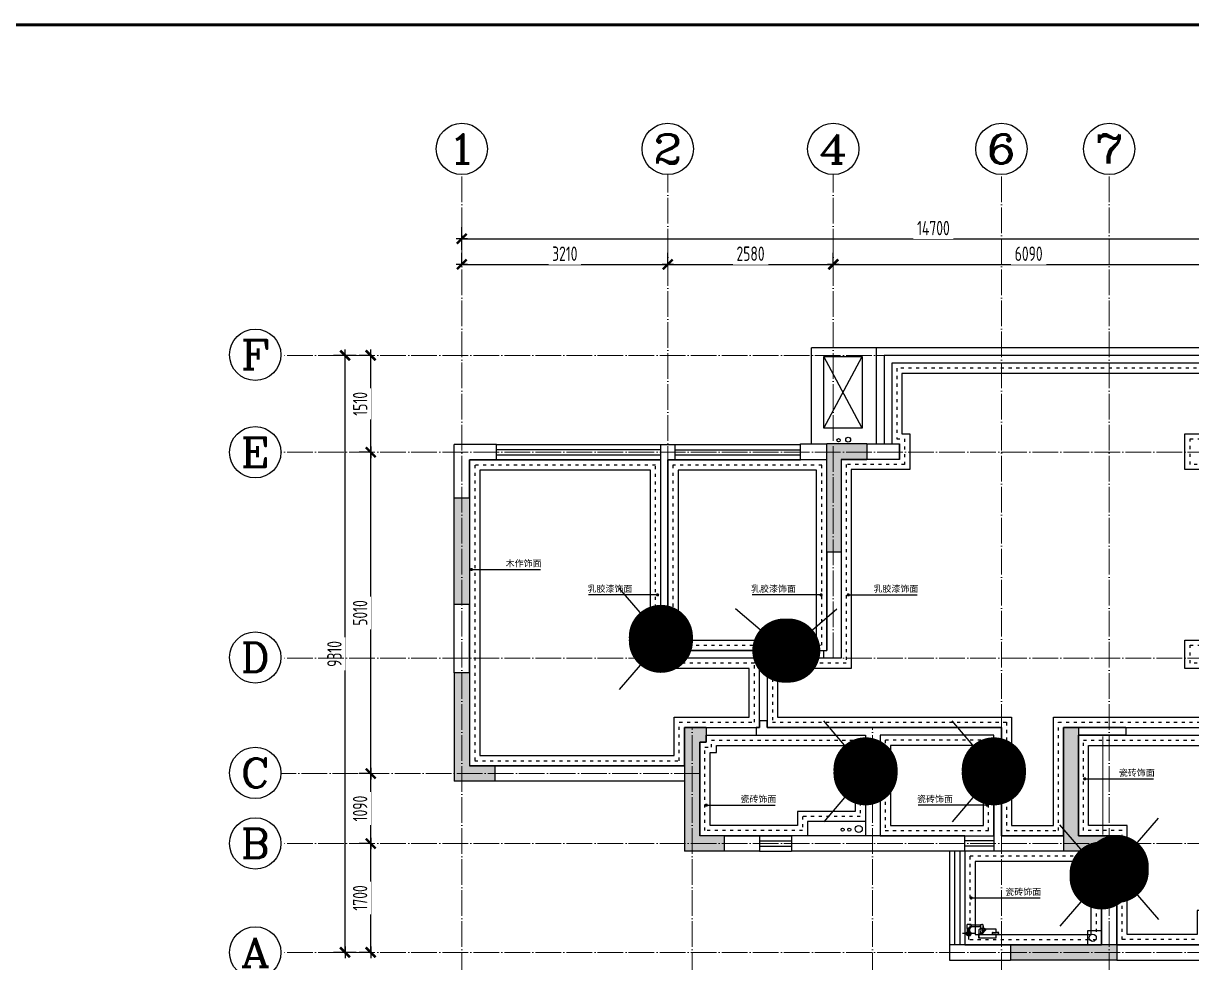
# Model space of a CAD drawing. Header units: inches. Extents: x -50945 to 250244, y -404780 to 18493.
# Drawn here: x 187437 to 205646, y -284927 to -270280 of the extents above; entities that cross this region are included whole.
import ezdxf
from ezdxf.enums import TextEntityAlignment as Align

# ---------------------------------------------------------------- set-up
doc = ezdxf.new("R2010")
doc.units = ezdxf.units.IN
doc.header["$MEASUREMENT"] = 0
doc.linetypes.add('ACAD_ISO03W100', pattern=[30, 12, -18])
doc.linetypes.add('DOTE', pattern=[2.42, 2, -0.2, 0.02, -0.2])
for name, color, linetype in [('15开关布置图-YJ', 2, 'Continuous'), ('AXIS', 1, 'Continuous'), ('AXIS_TEXT', 7, 'Continuous'), ('A图框', 7, 'Continuous'), ('D-ARCHI', 250, 'Continuous'), ('EVH 立面填充', 8, 'Continuous'), ('IBS-003-建筑窗框', 3, 'Continuous'), ('IBS-182-原建筑非承重墙', 150, 'Continuous'), ('IBS-200-原建筑承重墙柱', 200, 'Continuous'), ('IBS-63-原建筑窗', 63, 'Continuous'), ('IDS-030-造型完成面(看线)', 30, 'Continuous'), ('IDS-32-完成墙面', 32, 'Continuous'), ('IRC-30-天花轮廓线', 30, 'Continuous'), ('外标注', 50, 'Continuous'), ('材质文字标注', 50, 'Continuous')]:
    doc.layers.add(name, color=color, linetype=linetype)
doc.layers.add('门', color=65, linetype='Continuous', lineweight=13)
doc.styles.add('_TCH_AXIS', font='COMPLEX', dxfattribs={"bigfont": 'GBCBIG'})
doc.styles.add('COMPLEX', font='COMPLEX')
doc.styles.add('HBA-DIMT', font='ARCHS.SHX', dxfattribs={"width": 0.8})
doc.styles.add('MtXpl_Arial_Unicode_', font='Arial Unicode.ttf')
doc.dimstyles.new('HBA_40', dxfattribs={"dimscale": 50, "dimtxt": 2.5, "dimasz": 0.1, "dimexe": 2, "dimexo": 2.5, "dimgap": 0.6, "dimtad": 1, "dimdec": 0, "dimrnd": 5, "dimzin": 0, "dimtxsty": 'HBA-DIMT', "dimblk": 'HBA_DIMENSION_TICK', "dimblk1": 'HBA_DIMENSION_TICK', "dimblk2": 'HBA_DIMENSION_TICK', "dimcen": 0.125, "dimclrd": 44, "dimclre": 44, "dimclrt": 2, "dimadec": 0, "dimazin": 0, "dimtfac": 1, "dimtdec": 0, "dimtix": 1, "dimtmove": 1, "dimatfit": 3, "dimldrblk": 'HBA_Leader_Dot', "dimfxl": 0, "dimtvp": 1, "dimtfill": 1, "dimtolj": 1, "dimtzin": 0, "dimarcsym": 0})

# ---------------------------------------------------------------- blocks, each defined once
blk = doc.blocks.new('11')
at = {"layer": 'IBS-182-原建筑非承重墙'}
for p, q in [((140841, -1081), (140567, -1080)), ((140567, -1080), (140567, -1131)), ((140576, -1080), (140567, -1080)), ((140567, -1080), (140567, -1131)), ((140820, -1081), (140588, -1080)), ((140820, -1081), (140588, -1080)), ((140841, -1081), (140820, -1081)), ((140840, -1209), (140841, -1081)), ((140840, -1101), (140841, -1081)), ((140997, -1245), (140997, -1054)), ((140567, -1131), (140516, -1131)), ((140535, -1131), (140528, -1131)), ((140528, -1166), (140567, -1166)), ((140528, -1166), (140567, -1166)), ((140567, -1131), (140535, -1131)), ((140567, -1131), (140535, -1131)), ((140567, -1166), (140535, -1166)), ((140567, -1101), (140567, -1131)), ((140567, -1131), (140615, -1132)), ((140567, -1166), (140567, -1196)), ((140615, -1166), (140567, -1166)), ((140567, -1166), (140567, -1217)), ((140567, -1166), (140567, -1196)), ((140567, -1208), (140567, -1217)), ((140567, -1217), (140770, -1217)), ((140567, -1217), (140587, -1217)), ((140587, -1217), (140775, -1217)), ((140587, -1217), (140740, -1217)), ((140788, -1145), (140728, -1204)), ((140775, -1157), (140728, -1204)), ((140737, -1214), (140728, -1204)), ((140728, -1204), (140737, -1214)), ((140797, -1154), (140737, -1214)), ((140737, -1214), (140775, -1175)), ((140737, -1214), (140775, -1175)), ((140750, -1227), (140737, -1214)), ((140740, -1217), (140750, -1227)), ((140775, -1227), (140750, -1227)), ((140750, -1227), (140770, -1227)), ((140770, -1217), (140770, -1288)), ((140812, -1227), (140770, -1227)), ((140770, -1269), (140770, -1227)), ((140770, -1227), (140770, -1269)), ((140770, -1269), (140770, -1288)), ((140775, -1157), (140788, -1145)), ((140775, -1149), (140775, -1157)), ((140775, -1149), (140775, -1157)), ((140775, -1149), (140775, -1157)), ((140775, -1217), (140775, -1175)), ((140775, -1175), (140775, -1227)), ((140775, -1175), (140775, -1217)), ((140775, -1217), (140775, -1227)), ((140775, -1217), (140775, -1227)), ((140775, -1227), (140809, -1227)), ((140809, -1218), (140810, -1149)), ((140809, -1227), (140810, -1149)), ((140809, -1218), (140820, -1218)), ((140809, -1218), (140809, -1227)), ((140810, -1145), (140810, -1149)), ((140810, -1149), (140810, -1145)), ((140812, -1252), (140812, -1221)), ((140812, -1252), (140812, -1221)), ((140812, -1252), (140812, -1227)), ((140812, -1252), (140812, -1269)), ((140812, -1252), (140955, -1252)), ((140812, -1286), (140812, -1252)), ((140812, -1286), (140812, -1252)), ((140840, -1197), (140840, -1101)), ((140840, -1209), (140840, -1101)), ((140901, -1150), (141093, -1150)), ((140955, -1252), (140953, -1252)), ((140955, -1252), (140953, -1252)), ((140962, -1248), (140955, -1248)), ((140955, -1290), (140955, -1248)), ((140955, -1251), (140955, -1252)), ((140955, -1251), (140955, -1252)), ((140975, -1234), (140975, -1228)), ((140975, -1228), (140980, -1228)), ((140975, -1248), (140975, -1228)), ((140975, -1228), (141018, -1228)), ((140980, -1228), (140975, -1228)), ((140975, -1228), (140975, -1234)), ((140975, -1234), (140975, -1248)), ((140980, -1248), (140975, -1248)), ((140975, -1248), (140980, -1248)), ((140980, -1150), (140980, -1228)), ((140980, -1180), (140980, -1248)), ((140980, -1180), (140980, -1228)), ((140980, -1228), (141014, -1228)), ((140980, -1248), (140980, -1228)), ((140980, -1228), (141018, -1228)), ((141014, -1150), (141014, -1228)), ((141014, -1228), (141014, -1180)), ((141014, -1228), (141014, -1180)), ((141014, -1228), (141018, -1228)), ((141018, -1228), (141014, -1228)), ((141018, -1228), (141014, -1228)), ((141018, -1235), (141018, -1228)), ((141018, -1235), (141018, -1228)), ((141018, -1228), (141018, -1235)), ((141018, -1235), (141018, -1228)), ((141018, -1228), (141018, -1235)), ((141018, -1235), (141018, -1290)), ((140955, -1286), (140803, -1286)), ((140803, -1286), (140812, -1286)), ((140803, -1286), (140812, -1286)), ((140955, -1290), (140982, -1290)), ((140982, -1290), (141018, -1290))]:
    blk.add_line(p, q, dxfattribs=at)
blk.add_circle((140997, -1150), 34.9, dxfattribs=at)
for start, end in [(0, 180), (0, 180), (180, 240.5217), (180, 240.5217), (299.176, 0), (299.176, 0)]:
    blk.add_arc((140997, -1150), 34.9, start, end, dxfattribs=at)
for centre, major_axis, start_param, end_param in [((140588, -1101), (-14.5, 14.5), 5.495149, 7.065946), ((140820, -1101), (-14.5, -14.5), 2.353557, 3.924353), ((140553, -1149), (-17.5, -17.5), -1.141223, -0.024085), ((140540, -1140), (-6.72, -6.72), 4.378011, 6.612288), ((140531, -1157), (-6.72, -6.72), 1.236418, 3.470695), ((140587, -1196), (-14.5, 14.5), 0.78276, 2.353557), ((140615, -1149), (-12.1, -12.1), 0.78276, 3.924353), ((140791, -1269), (-15, 15), 0.78276, 2.986227), ((140793, -1149), (-12.1, 12.1), 3.924353, 7.065946), ((140793, -1149), (-4.6, -4.6), 1.568158, 4.709751), ((140791, -1269), (-15, 15), 2.986227, 3.924353), ((140820, -1197), (-14.5, -14.5), 0.78276, 2.353557), ((140962, -1234), (-9.66, 9.66), 2.353557, 3.924353), ((140997, -1150), (-12.1, 12.1), 4.709751, 10.992936)]:
    blk.add_ellipse(centre, major_axis=major_axis, ratio=1, start_param=start_param, end_param=end_param, dxfattribs=at)
at = {"layer": 'IBS-182-原建筑非承重墙', "extrusion": (0, 0, -1)}
for start_param, end_param in [(5.500425, 7.071221), (5.500425, 7.071221), (3.929629, 5.500425), (3.929629, 5.500425), (7.071221, 8.642018), (7.071221, 8.642018), (2.358832, 3.929629), (2.358832, 3.929629)]:
    blk.add_ellipse((140997, -1150), major_axis=(-12.1, 12.1), ratio=1, start_param=start_param, end_param=end_param, dxfattribs=at)
blk = doc.blocks.new('HBA_DIMENSION_TICK')
at = {"color": 0, "linetype": 'ByBlock'}
for p, q in [((-10, 0), (0, 0)), ((0, 0), (10, 0))]:
    blk.add_line(p, q, dxfattribs=at)
at = {"color": 50, "linetype": 'ByBlock'}
blk.add_solid([(-10, -7), (-7, -10), (7, 10), (10, 7)], dxfattribs=at)
blk = doc.blocks.new('*D836')
at = {"layer": 'Defpoints', "color": 0, "transparency": 16777216}
for p in [(197481, -274038), (194271, -274263), (197481, -274263)]:
    blk.add_point(p, dxfattribs=at)
at = {"layer": '外标注', "color": 44, "lineweight": -2, "transparency": 16777216}
for p, q in [((194271, -274038), (194271, -273858)), ((197481, -274038), (197481, -273858)), ((194280, -274038), (197472, -274038))]:
    blk.add_line(p, q, dxfattribs=at)
at = {"layer": '外标注', "color": 44, "lineweight": -2, "transparency": 16777216, "xscale": 9, "yscale": 9, "zscale": 9, "rotation": 180}
blk.add_blockref('HBA_DIMENSION_TICK', (194271, -274038), dxfattribs=at)
at = {"layer": '外标注', "color": 44, "lineweight": -2, "transparency": 16777216, "xscale": 9, "yscale": 9, "zscale": 9}
blk.add_blockref('HBA_DIMENSION_TICK', (197481, -274038), dxfattribs=at)
at = {"layer": '外标注', "color": 2, "transparency": 16777216, "insert": (195876, -273872), "char_height": 225, "attachment_point": 5, "style": 'HBA-DIMT', "bg_fill": 3, "box_fill_scale": 1.25, "bg_fill_color": 256, "bg_fill_true_color": 13158600, "bg_fill_transparency": 0}
blk.add_mtext('\\A1;3210', dxfattribs=at)
blk = doc.blocks.new('HBA_Leader_Dot')
at = {"color": 0, "linetype": 'ByBlock'}
blk.add_line((-5, 0), (-10, 0), dxfattribs=at)
at = {"color": 0, "linetype": 'ByBlock', "const_width": 5}
blk.add_lwpolyline([(-2.5, 0, 1), (2.5, 0, 1)], format="xyb", close=True, dxfattribs=at)
blk = doc.blocks.new('*D837')
at = {"layer": 'Defpoints', "color": 0, "transparency": 16777216}
for p in [(200061, -274038), (197481, -274263), (200061, -274263)]:
    blk.add_point(p, dxfattribs=at)
at = {"layer": '外标注', "color": 44, "lineweight": -2, "transparency": 16777216}
for p, q in [((197481, -274038), (197481, -273858)), ((200061, -274038), (200061, -273858)), ((197490, -274038), (200052, -274038))]:
    blk.add_line(p, q, dxfattribs=at)
at = {"layer": '外标注', "color": 44, "lineweight": -2, "transparency": 16777216, "xscale": 9, "yscale": 9, "zscale": 9, "rotation": 180}
blk.add_blockref('HBA_DIMENSION_TICK', (197481, -274038), dxfattribs=at)
at = {"layer": '外标注', "color": 44, "lineweight": -2, "transparency": 16777216, "xscale": 9, "yscale": 9, "zscale": 9}
blk.add_blockref('HBA_DIMENSION_TICK', (200061, -274038), dxfattribs=at)
at = {"layer": '外标注', "color": 2, "transparency": 16777216, "insert": (198771, -273872), "char_height": 225, "attachment_point": 5, "style": 'HBA-DIMT', "bg_fill": 3, "box_fill_scale": 1.25, "bg_fill_color": 256, "bg_fill_true_color": 13158600, "bg_fill_transparency": 0}
blk.add_mtext('\\A1;2580', dxfattribs=at)
blk = doc.blocks.new('*D838')
at = {"layer": 'Defpoints', "color": 0, "transparency": 16777216}
for p in [(206151, -274038), (200061, -274263), (206151, -274263)]:
    blk.add_point(p, dxfattribs=at)
at = {"layer": '外标注', "color": 44, "lineweight": -2, "transparency": 16777216}
for p, q in [((200061, -274038), (200061, -273858)), ((206151, -274038), (206151, -273858)), ((200070, -274038), (206142, -274038))]:
    blk.add_line(p, q, dxfattribs=at)
at = {"layer": '外标注', "color": 44, "lineweight": -2, "transparency": 16777216, "xscale": 9, "yscale": 9, "zscale": 9, "rotation": 180}
blk.add_blockref('HBA_DIMENSION_TICK', (200061, -274038), dxfattribs=at)
at = {"layer": '外标注', "color": 44, "lineweight": -2, "transparency": 16777216, "xscale": 9, "yscale": 9, "zscale": 9}
blk.add_blockref('HBA_DIMENSION_TICK', (206151, -274038), dxfattribs=at)
at = {"layer": '外标注', "color": 2, "transparency": 16777216, "insert": (203106, -273872), "char_height": 225, "attachment_point": 5, "style": 'HBA-DIMT', "bg_fill": 3, "box_fill_scale": 1.25, "bg_fill_color": 256, "bg_fill_true_color": 13158600, "bg_fill_transparency": 0}
blk.add_mtext('\\A1;6090', dxfattribs=at)
blk = doc.blocks.new('*D840')
at = {"layer": 'Defpoints', "color": 0, "transparency": 16777216}
for p in [(208971, -273638), (194271, -274038), (208971, -274038)]:
    blk.add_point(p, dxfattribs=at)
at = {"layer": '外标注', "color": 44, "lineweight": -2, "transparency": 16777216}
for p, q in [((194271, -273813), (194271, -273458)), ((208971, -273813), (208971, -273458)), ((194280, -273638), (208962, -273638))]:
    blk.add_line(p, q, dxfattribs=at)
at = {"layer": '外标注', "color": 44, "lineweight": -2, "transparency": 16777216, "xscale": 9, "yscale": 9, "zscale": 9, "rotation": 180}
blk.add_blockref('HBA_DIMENSION_TICK', (194271, -273638), dxfattribs=at)
at = {"layer": '外标注', "color": 44, "lineweight": -2, "transparency": 16777216, "xscale": 9, "yscale": 9, "zscale": 9}
blk.add_blockref('HBA_DIMENSION_TICK', (208971, -273638), dxfattribs=at)
at = {"layer": '外标注', "color": 2, "transparency": 16777216, "insert": (201621, -273472), "char_height": 225, "attachment_point": 5, "style": 'HBA-DIMT', "bg_fill": 3, "box_fill_scale": 1.25, "bg_fill_color": 256, "bg_fill_true_color": 13158600, "bg_fill_transparency": 0}
blk.add_mtext('\\A1;14700', dxfattribs=at)
blk = doc.blocks.new('*D841')
at = {"layer": 'Defpoints', "color": 0, "transparency": 16777216}
for p in [(192851, -283069), (193052, -283069), (193052, -284767)]:
    blk.add_point(p, dxfattribs=at)
at = {"layer": '外标注', "color": 44, "lineweight": -2, "transparency": 16777216}
for p, q in [((192851, -283069), (192671, -283069)), ((192851, -284758), (192851, -283078)), ((192851, -284767), (192671, -284767))]:
    blk.add_line(p, q, dxfattribs=at)
at = {"layer": '外标注', "color": 44, "lineweight": -2, "transparency": 16777216, "xscale": 9, "yscale": 9, "zscale": 9}
for p, rotation in [((192851, -283069), 90), ((192851, -284767), 270)]:
    blk.add_blockref('HBA_DIMENSION_TICK', p, dxfattribs=dict(at, rotation=rotation))
at = {"layer": '外标注', "color": 2, "transparency": 16777216, "insert": (192685, -283918), "char_height": 225, "attachment_point": 5, "rotation": 90, "style": 'HBA-DIMT', "bg_fill": 3, "box_fill_scale": 1.25, "bg_fill_color": 256, "bg_fill_true_color": 13158600, "bg_fill_transparency": 0}
blk.add_mtext('\\A1;1700', dxfattribs=at)
blk = doc.blocks.new('*D842')
at = {"layer": 'Defpoints', "color": 0, "transparency": 16777216}
for p in [(192851, -281979), (193052, -281979), (193052, -283069)]:
    blk.add_point(p, dxfattribs=at)
at = {"layer": '外标注', "color": 44, "lineweight": -2, "transparency": 16777216}
for p, q in [((192851, -281979), (192671, -281979)), ((192851, -283060), (192851, -281988)), ((192851, -283069), (192671, -283069))]:
    blk.add_line(p, q, dxfattribs=at)
at = {"layer": '外标注', "color": 44, "lineweight": -2, "transparency": 16777216, "xscale": 9, "yscale": 9, "zscale": 9}
for p, rotation in [((192851, -281979), 90), ((192851, -283069), 270)]:
    blk.add_blockref('HBA_DIMENSION_TICK', p, dxfattribs=dict(at, rotation=rotation))
at = {"layer": '外标注', "color": 2, "transparency": 16777216, "insert": (192685, -282524), "char_height": 225, "attachment_point": 5, "rotation": 90, "style": 'HBA-DIMT', "bg_fill": 3, "box_fill_scale": 1.25, "bg_fill_color": 256, "bg_fill_true_color": 13158600, "bg_fill_transparency": 0}
blk.add_mtext('\\A1;1090', dxfattribs=at)
blk = doc.blocks.new('*D843')
at = {"layer": 'Defpoints', "color": 0, "transparency": 16777216}
for p in [(192851, -276969), (193052, -276969), (193052, -281979)]:
    blk.add_point(p, dxfattribs=at)
at = {"layer": '外标注', "color": 44, "lineweight": -2, "transparency": 16777216}
for p, q in [((192851, -276969), (192671, -276969)), ((192851, -281970), (192851, -276978)), ((192851, -281979), (192671, -281979))]:
    blk.add_line(p, q, dxfattribs=at)
at = {"layer": '外标注', "color": 44, "lineweight": -2, "transparency": 16777216, "xscale": 9, "yscale": 9, "zscale": 9}
for p, rotation in [((192851, -276969), 90), ((192851, -281979), 270)]:
    blk.add_blockref('HBA_DIMENSION_TICK', p, dxfattribs=dict(at, rotation=rotation))
at = {"layer": '外标注', "color": 2, "transparency": 16777216, "insert": (192685, -279474), "char_height": 225, "attachment_point": 5, "rotation": 90, "style": 'HBA-DIMT', "bg_fill": 3, "box_fill_scale": 1.25, "bg_fill_color": 256, "bg_fill_true_color": 13158600, "bg_fill_transparency": 0}
blk.add_mtext('\\A1;5010', dxfattribs=at)
blk = doc.blocks.new('*D844')
at = {"layer": 'Defpoints', "color": 0, "transparency": 16777216}
for p in [(192851, -275458), (193052, -275458), (193052, -276969)]:
    blk.add_point(p, dxfattribs=at)
at = {"layer": '外标注', "color": 44, "lineweight": -2, "transparency": 16777216}
for p, q in [((192851, -275458), (192671, -275458)), ((192851, -276960), (192851, -275467)), ((192851, -276969), (192671, -276969))]:
    blk.add_line(p, q, dxfattribs=at)
at = {"layer": '外标注', "color": 44, "lineweight": -2, "transparency": 16777216, "xscale": 9, "yscale": 9, "zscale": 9}
for p, rotation in [((192851, -275458), 90), ((192851, -276969), 270)]:
    blk.add_blockref('HBA_DIMENSION_TICK', p, dxfattribs=dict(at, rotation=rotation))
at = {"layer": '外标注', "color": 2, "transparency": 16777216, "insert": (192685, -276213), "char_height": 225, "attachment_point": 5, "rotation": 90, "style": 'HBA-DIMT', "bg_fill": 3, "box_fill_scale": 1.25, "bg_fill_color": 256, "bg_fill_true_color": 13158600, "bg_fill_transparency": 0}
blk.add_mtext('\\A1;1510', dxfattribs=at)
blk = doc.blocks.new('*D845')
at = {"layer": 'Defpoints', "color": 0, "transparency": 16777216}
for p in [(192451, -275458), (192851, -275458), (192851, -284767)]:
    blk.add_point(p, dxfattribs=at)
at = {"layer": '外标注', "color": 44, "lineweight": -2, "transparency": 16777216}
for p, q in [((192626, -275458), (192271, -275458)), ((192451, -284758), (192451, -275467)), ((192626, -284767), (192271, -284767))]:
    blk.add_line(p, q, dxfattribs=at)
at = {"layer": '外标注', "color": 44, "lineweight": -2, "transparency": 16777216, "xscale": 9, "yscale": 9, "zscale": 9}
for p, rotation in [((192451, -275458), 90), ((192451, -284767), 270)]:
    blk.add_blockref('HBA_DIMENSION_TICK', p, dxfattribs=dict(at, rotation=rotation))
at = {"layer": '外标注', "color": 2, "transparency": 16777216, "insert": (192285, -280113), "char_height": 225, "attachment_point": 5, "rotation": 90, "style": 'HBA-DIMT', "bg_fill": 3, "box_fill_scale": 1.25, "bg_fill_color": 256, "bg_fill_true_color": 13158600, "bg_fill_transparency": 0}
blk.add_mtext('\\A1;9310', dxfattribs=at)
blk = doc.blocks.new('_AXISO')
blk.add_circle((0, 0), 0.5)
at = {"layer": 'AXIS_TEXT', "style": 'COMPLEX', "width": 1.041667}
blk.add_attdef('A', text='', height=0.56, dxfattribs=at).set_placement((-0.25, -0.28), (0.25, -0.28), align=Align.FIT)
blk = doc.blocks.new('gegeg')
at = {"layer": 'A图框', "const_width": 42}
blk.add_lwpolyline([(133537, -40125), (133537, -39568), (162237, -39568), (162237, -57908)], dxfattribs=at)

msp = doc.modelspace()

# ---------------------------------------------------------------- hatches: boundary and pattern name
at = {"layer": 'EVH 立面填充'}
h = msp.add_hatch(color=256, dxfattribs=at)
h.dxf.hatch_style = 1
h.paths.add_polyline_path([(200181.15, -277078.62), (200581.15, -277078.62), (200581.15, -276838.62), (199961.15, -276838.62), (199961.15, -278528.62), (200181.15, -278528.62)])
h = msp.add_hatch(color=256, dxfattribs=at)
h.dxf.hatch_style = 1
h.paths.add_polyline_path([(194151.15, -279338.62), (194391.15, -279338.62), (194391.15, -277678.62), (194151.15, -277678.62)])
h = msp.add_hatch(color=256, dxfattribs=at)
h.dxf.hatch_style = 1
h.paths.add_polyline_path([(194391.15, -281858.62), (194391.15, -280408.62), (194151.15, -280408.62), (194151.15, -282098.62), (194791.15, -282098.62), (194791.15, -281858.62)])
h = msp.add_hatch(color=256, dxfattribs=at)
h.dxf.hatch_style = 1
h.paths.add_polyline_path([(197740.85, -283188.62), (198360.85, -283188.62), (198360.85, -282948.62), (197980.85, -282948.62), (197980.85, -281488.62), (198080.85, -281488.62), (198080.85, -281258.62), (197740.85, -281258.62)])
h = msp.add_hatch(color=256, dxfattribs=at)
h.dxf.hatch_style = 1
h.paths.add_polyline_path([(204480.85, -283188.62), (204480.85, -282948.62), (203880.85, -282948.62), (203880.85, -281258.62), (203650.85, -281258.62), (203650.85, -283188.62)])
h = msp.add_hatch(color=256, dxfattribs=at)
h.dxf.hatch_style = 1
h.paths.add_polyline_path([(202820.85, -284648.62), (202820.85, -284886.95), (204480.85, -284886.95), (204480.85, -284648.62)])

# ---------------------------------------------------------------- linework, layer by layer
at = {"layer": 'D-ARCHI', "color": 251, "linetype": 'DOTE', "lineweight": 5, "ltscale": 200}
for p, q in [((197860.85, -287586.95), (197860.85, -281258.62)), ((200670.85, -287586.95), (200670.85, -281258.62))]:
    msp.add_line(p, q, dxfattribs=at)
at = {"layer": 'IBS-003-建筑窗框', "color": 251, "ltscale": 10}
for p, q in [((206271.15, -275338.38), (200731.15, -275338.38)), ((200731.15, -275338.38), (200731.15, -276838.62)), ((206041.15, -275578.38), (200971.15, -275578.38)), ((200971.15, -275578.38), (200971.15, -276838.62)), ((194811.15, -276847.62), (197371.15, -276847.62)), ((197591.15, -276848.62), (199551.15, -276848.62)), ((194811.15, -277088.62), (197371.15, -277088.62)), ((197591.15, -277088.62), (199551.15, -277088.62)), ((198910.85, -282948.62), (199410.85, -282948.62)), ((202110.85, -282948.62), (202560.85, -282948.62)), ((198910.85, -283188.62), (199410.85, -283188.62)), ((201870.85, -283188.62), (201870.85, -284648.62)), ((202560.85, -283188.62), (202110.85, -283188.62)), ((202110.85, -283188.62), (202110.85, -284648.62))]:
    msp.add_line(p, q, dxfattribs=at)
at = {"layer": 'IBS-182-原建筑非承重墙'}
for p, q in [((199721.15, -276838.62), (199721.15, -275338.38)), ((200731.15, -275338.38), (199721.15, -275338.38)), ((199913.22, -276592.28), (200511.34, -275473.49)), ((200511.34, -276592.28), (199913.22, -275473.49)), ((194811.15, -276847.62), (194151.15, -276847.62)), ((194151.15, -277678.62), (194151.15, -276848.62)), ((194811.15, -277088.62), (194811.15, -276847.62)), ((197371.15, -276847.62), (197591.15, -276847.62)), ((197371.15, -280178.62), (197371.15, -276848.62)), ((197591.15, -276847.62), (197591.15, -277088.62)), ((199551.15, -277088.62), (199551.15, -276838.62)), ((199551.15, -276838.62), (199961.15, -276838.62)), ((200581.15, -276838.62), (201091.15, -276838.62)), ((201091.15, -277078.62), (201091.15, -276838.62)), ((194391.15, -277678.62), (194391.15, -277088.62)), ((194391.15, -277088.62), (194811.15, -277088.62)), ((197481.15, -280058.62), (197481.15, -277088.62)), ((197481.15, -277088.62), (197591.15, -277088.62)), ((199961.15, -277088.62), (199551.15, -277088.62)), ((201091.15, -277078.62), (200581.15, -277078.62)), ((199961.15, -278528.62), (199961.15, -280058.62)), ((200181.15, -278528.62), (200181.15, -280178.62)), ((194151.15, -280408.62), (194151.15, -279338.62)), ((194391.15, -280408.62), (194391.15, -279338.62)), ((199031.15, -280058.62), (197481.15, -280058.62)), ((199031.15, -280278.62), (199031.15, -280058.62)), ((199911.15, -280178.62), (199911.15, -280058.62)), ((199911.15, -280058.62), (199961.15, -280058.62)), ((198911.15, -280178.62), (197371.15, -280178.62)), ((198911.15, -280278.62), (198911.15, -280178.62)), ((200181.15, -280178.62), (199911.15, -280178.62)), ((199031.15, -280278.62), (198911.15, -280278.62)), ((198910.85, -281258.62), (198860.85, -281258.62)), ((198860.85, -281258.62), (198860.85, -281378.62)), ((199030.85, -281158.62), (198910.85, -281158.62)), ((198910.85, -281158.62), (198910.85, -281258.62)), ((199030.85, -281258.62), (199030.85, -281158.62)), ((202680.85, -281258.62), (199030.85, -281258.62)), ((202680.85, -281468.62), (202680.85, -281258.62)), ((204620.85, -281258.62), (203880.85, -281258.62)), ((204620.85, -281258.62), (204620.85, -281378.62)), ((198860.85, -281378.62), (200560.85, -281378.62)), ((200560.85, -281378.62), (200560.85, -282948.62)), ((202560.85, -281378.62), (200790.85, -281378.62)), ((200790.85, -281378.62), (200790.85, -282948.62)), ((202560.85, -281468.62), (202560.85, -281378.62)), ((202680.85, -281468.62), (202560.85, -281468.62)), ((204620.85, -281378.62), (203880.85, -281378.62)), ((197740.85, -281858.62), (194791.15, -281858.62)), ((197740.85, -282098.62), (194791.15, -282098.62)), ((202680.85, -282248.62), (202560.85, -282248.62)), ((202560.85, -282248.62), (202560.85, -283188.62)), ((202680.85, -282948.62), (202680.85, -282248.62)), ((199660.85, -282728.62), (199660.85, -282948.62)), ((200560.85, -282728.62), (199660.85, -282728.62)), ((198360.85, -282948.62), (198910.85, -282948.62)), ((198910.85, -282948.62), (198910.85, -283188.62)), ((200790.85, -282948.62), (199410.85, -282948.62)), ((199410.85, -282948.62), (199410.85, -283188.62)), ((202110.85, -282948.62), (200790.85, -282948.62)), ((202110.85, -283188.62), (202110.85, -282948.62)), ((203650.85, -282948.62), (202680.85, -282948.62)), ((198910.85, -283188.62), (198360.85, -283188.62)), ((201870.85, -283188.62), (199410.85, -283188.62)), ((202110.85, -283188.62), (201870.85, -283188.62)), ((203650.85, -283188.62), (202560.85, -283188.62)), ((204240.85, -283228.62), (204240.85, -283188.62)), ((204480.85, -283228.62), (204240.85, -283228.62)), ((204480.85, -283188.62), (204480.85, -283228.62)), ((204480.85, -283988.62), (204240.85, -283988.62)), ((204240.85, -283988.62), (204240.85, -284648.62)), ((204480.85, -283988.62), (204480.85, -284648.62)), ((204020.85, -284428.62), (204020.85, -284648.62)), ((204240.85, -284428.62), (204020.85, -284428.62)), ((202820.85, -284648.62), (201870.85, -284648.62)), ((201870.85, -284648.62), (201870.85, -284886.95)), ((204480.85, -284648.62), (206280.85, -284648.62)), ((201870.85, -284886.95), (202820.85, -284886.95)), ((204480.85, -284886.95), (206520.85, -284886.95))]:
    msp.add_line(p, q, dxfattribs=at)
for points in [[(199913.22, -275473.49), (200511.34, -275473.49), (200511.34, -276592.28), (199913.22, -276592.28)], [(199031.15, -280058.62), (199071.15, -280058.62), (199071.15, -280178.62), (199031.15, -280178.62)]]:
    msp.add_lwpolyline(points, close=True, dxfattribs=at)
for centre, radius in [((200143.37, -276780.71), 25), ((200292.33, -276772.14), 37.5), ((200458.04, -282842), 55), ((200206.54, -282853.43), 25), ((200309.88, -282853.43), 25), ((204104.89, -284540.19), 55)]:
    msp.add_circle(centre, radius, dxfattribs=at)
at = {"layer": 'IBS-200-原建筑承重墙柱', "ltscale": 0.02}
for p, q in [((199961.15, -278528.62), (199961.15, -276838.62)), ((200581.15, -276838.62), (199961.15, -276838.62)), ((200581.15, -276838.62), (200581.15, -277078.62)), ((200181.15, -277078.62), (200181.15, -278528.62)), ((200181.15, -277078.62), (200581.15, -277078.62)), ((194151.15, -277678.62), (194391.15, -277678.62)), ((194151.15, -279338.62), (194151.15, -277678.62)), ((194391.15, -277678.62), (194391.15, -279338.62)), ((200181.15, -278528.62), (199961.15, -278528.62)), ((194151.15, -279338.62), (194391.15, -279338.62)), ((194391.15, -280408.62), (194151.15, -280408.62)), ((194151.15, -280408.62), (194151.15, -282098.62)), ((194391.15, -280408.62), (194391.15, -281858.62)), ((198080.85, -281258.62), (197740.85, -281258.62)), ((197740.85, -281258.62), (197740.85, -283188.62)), ((198080.85, -281258.62), (198080.85, -281488.62)), ((203650.85, -281258.62), (203650.85, -283188.62)), ((203880.85, -281258.62), (203650.85, -281258.62)), ((203880.85, -281258.62), (203880.85, -282948.62)), ((198080.85, -281488.62), (197980.85, -281488.62)), ((197980.85, -281488.62), (197980.85, -282948.62)), ((194791.15, -281858.62), (194391.15, -281858.62)), ((194791.15, -282098.62), (194791.15, -281858.62)), ((194791.15, -282098.62), (194151.15, -282098.62)), ((198360.85, -282948.62), (197980.85, -282948.62)), ((198360.85, -282948.62), (198360.85, -283188.62)), ((203880.85, -282948.62), (204480.85, -282948.62)), ((204480.85, -283188.62), (204480.85, -282948.62)), ((198360.85, -283188.62), (197740.85, -283188.62)), ((204480.85, -283188.62), (203650.85, -283188.62)), ((204480.85, -284648.62), (202820.85, -284648.62)), ((202820.85, -284648.62), (202820.85, -284886.95)), ((204480.85, -284648.62), (204480.85, -284886.95)), ((204480.85, -284886.95), (202820.85, -284886.95))]:
    msp.add_line(p, q, dxfattribs=at)
at = {"layer": 'IBS-63-原建筑窗'}
for p, q in [((206161.15, -275458.38), (200851.15, -275458.38)), ((200851.15, -275458.38), (200851.15, -276838.62)), ((194811.15, -276927.62), (197371.15, -276927.62)), ((197591.15, -276928.62), (199551.15, -276928.62)), ((194811.15, -277008.62), (197371.15, -277008.62)), ((197591.15, -277008.62), (199551.15, -277008.62)), ((198910.85, -283028.62), (199410.85, -283028.62)), ((198910.85, -283108.62), (199410.85, -283108.62)), ((202560.85, -283028.62), (202110.85, -283028.62)), ((202560.85, -283108.62), (202110.85, -283108.62)), ((201950.85, -283188.62), (201950.85, -284648.62)), ((202030.85, -283188.62), (202030.85, -284648.62))]:
    msp.add_line(p, q, dxfattribs=at)
at = {"layer": 'IDS-32-完成墙面'}
for points in [[(206041.15, -275578.38), (200971.15, -275578.38), (200971.15, -276838.62), (201091.15, -276838.62), (201091.15, -277078.62), (200181.15, -277078.62), (200181.15, -280178.62), (199031.15, -280178.62), (199030.85, -281258.62), (202680.85, -281258.62), (202680.85, -282948.62), (203650.85, -282948.62), (203650.85, -281258.62), (206520.85, -281258.62)], [(205881.15, -275738.38), (201131.15, -275738.38), (201131.15, -276678.62), (201251.15, -276678.62), (201251.15, -277238.62), (200341.15, -277238.62), (200341.15, -280338.62), (199191.11, -280338.62), (199190.9, -281098.62), (202840.85, -281098.62), (202840.85, -282788.62), (203490.85, -282788.62), (203490.85, -281098.62), (206680.85, -281098.62)], [(205891.15, -277238.62), (205541.15, -277238.62), (205541.15, -276678.62), (205881.15, -276678.62)], [(198910.85, -281258.62), (198910.85, -280178.62), (197371.15, -280178.62), (197371.15, -277088.62), (194391.15, -277088.62), (194391.15, -281858.62), (197740.85, -281858.62), (197740.85, -281258.62), (198910.85, -281258.62)], [(197211.15, -279658.36), (197211.15, -277248.62), (194551.15, -277248.62), (194551.15, -281698.62), (197580.85, -281698.62), (197580.85, -281098.62), (198750.85, -281098.62), (198750.85, -280338.62), (197211.15, -280338.62), (197211.15, -280097.62)], [(199548.07, -279898.62), (199801.15, -279898.62), (199801.15, -277248.62), (197641.15, -277248.62), (197641.15, -279898.62), (199108.81, -279898.62)], [(207931.15, -280338.62), (205541.15, -280338.62), (205541.15, -279898.62), (205891.15, -279898.62)], [(200560.85, -281378.62), (200560.85, -282728.62), (199660.85, -282728.62), (199660.85, -282948.62), (197980.85, -282948.62), (197980.85, -281488.62), (198080.85, -281488.62), (198080.85, -281378.62), (200560.85, -281378.62)], [(204480.85, -284648.62), (204480.85, -282948.62), (203880.85, -282948.62), (203880.85, -281378.62), (206280.85, -281378.62), (206280.85, -284275.63), (205892.62, -284275.63), (205892.62, -284648.62), (204480.85, -284648.62)], [(200400.85, -282163.62), (200400.85, -282568.62), (199500.85, -282568.62), (199500.85, -282788.62), (198140.85, -282788.62), (198140.85, -281648.62), (198240.85, -281648.62), (198240.85, -281538.62), (200400.85, -281538.62), (200400.85, -281724.36)], [(202400.85, -281724.36), (202400.85, -281538.62), (200950.85, -281538.62), (200950.85, -282788.62), (202400.85, -282788.62), (202400.85, -282163.62)], [(204640.85, -283246.11), (204640.85, -282788.62), (204040.85, -282788.62), (204040.85, -281538.62), (206120.85, -281538.62), (206120.85, -284115.63), (205732.62, -284115.63), (205732.62, -284488.62), (204640.85, -284488.62), (204640.85, -283685.37)], [(204080.85, -283348.62), (202270.85, -283348.62), (202270.85, -284488.62), (204080.85, -284488.62), (204080.85, -283787.88)]]:
    msp.add_lwpolyline(points, dxfattribs=at)
for points in [[(197481.15, -280058.62), (199961.15, -280058.62), (199961.15, -277088.62), (197481.15, -277088.62)], [(200790.85, -282948.62), (202560.85, -282948.62), (202560.85, -281378.62), (200790.85, -281378.62)], [(202110.85, -284648.62), (204240.85, -284648.62), (204240.85, -283188.62), (202110.85, -283188.62)]]:
    msp.add_lwpolyline(points, close=True, dxfattribs=at)
at = {"layer": 'IRC-30-天花轮廓线', "color": 8, "linetype": 'ACAD_ISO03W100', "ltscale": 4}
for points in [[(205961.15, -275658.38), (201051.15, -275658.38), (201051.15, -276758.62), (201171.15, -276758.62), (201171.15, -277158.62), (200261.15, -277158.62), (200261.15, -280258.62), (199111.13, -280258.62), (199110.88, -281178.62), (202760.85, -281178.62), (202760.85, -282868.62), (203570.85, -282868.62), (203570.85, -281178.62), (206600.85, -281178.62)], [(205971.15, -277158.62), (205621.15, -277158.62), (205621.15, -276758.62), (205961.15, -276758.62)], [(197291.15, -279751.8), (197291.15, -277168.62), (194471.15, -277168.62), (194471.15, -281778.62), (197660.85, -281778.62), (197660.85, -281178.62), (198830.85, -281178.62), (198830.85, -280258.62), (197291.15, -280258.62), (197291.15, -280004.18)], [(199454.63, -279978.62), (199881.15, -279978.62), (199881.15, -277168.62), (197561.15, -277168.62), (197561.15, -279978.62), (199202.25, -279978.62)], [(208011.15, -280258.62), (205621.15, -280258.62), (205621.15, -279978.62), (205971.15, -279978.62)], [(200480.85, -282070.17), (200480.85, -282648.62), (199580.85, -282648.62), (199580.85, -282868.62), (198060.85, -282868.62), (198060.85, -281568.62), (198160.85, -281568.62), (198160.85, -281458.62), (200480.85, -281458.62), (200480.85, -281817.8)], [(202480.85, -281817.8), (202480.85, -281458.62), (200870.85, -281458.62), (200870.85, -282868.62), (202480.85, -282868.62), (202480.85, -282070.17)], [(204560.85, -283339.55), (204560.85, -282868.62), (203960.85, -282868.62), (203960.85, -281458.62), (206200.85, -281458.62), (206200.85, -284195.63), (205812.62, -284195.63), (205812.62, -284568.62), (204560.85, -284568.62), (204560.85, -283591.93)], [(204160.85, -283442.06), (204160.85, -283268.62), (202190.85, -283268.62), (202190.85, -284568.62), (204160.85, -284568.62), (204160.85, -283694.44)]]:
    msp.add_lwpolyline(points, dxfattribs=at)
at = {"layer": '门', "color": 8, "lineweight": 5}
for p, q in [((204620.85, -281258.62), (206200.85, -281258.62)), ((204260.85, -282928.62), (204260.85, -281398.62)), ((204480.85, -283988.62), (204240.85, -283988.62))]:
    msp.add_line(p, q, dxfattribs=at)
for points in [[(199071.15, -280058.62), (199911.15, -280058.62), (199911.15, -280178.62), (199071.15, -280178.62)], [(198910.85, -281158.62), (199031.15, -281158.62), (199031.15, -280278.62), (198910.85, -280278.62)], [(198860.85, -281378.62), (198080.85, -281378.62), (198080.85, -281258.62), (198860.85, -281258.62)], [(202560.85, -282248.62), (202680.85, -282248.62), (202680.85, -281468.62), (202560.85, -281468.62)], [(204240.85, -283988.62), (204480.85, -283988.62), (204480.85, -283228.62), (204240.85, -283228.62)]]:
    msp.add_lwpolyline(points, close=True, dxfattribs=at)

# ---------------------------------------------------------------- block references
at = {"layer": 'AXIS'}
ref = msp.add_blockref('_AXISO', (194271.15, -272238.38), dxfattribs=dict(at, xscale=800, yscale=800, zscale=800))
ref.add_attrib('A', '1', dxfattribs={"layer": 'AXIS_TEXT', "height": 452.55, "style": '_TCH_AXIS', "width": 2.333333}).set_placement((194044.88, -272464.65), (194497.43, -272464.65), align=Align.FIT)
ref = msp.add_blockref('_AXISO', (197481.15, -272238.38), dxfattribs=dict(at, xscale=800, yscale=800, zscale=800))
ref.add_attrib('A', '2', dxfattribs={"layer": 'AXIS_TEXT', "height": 452.55, "style": '_TCH_AXIS', "width": 1.5}).set_placement((197254.88, -272464.65), (197707.43, -272464.65), align=Align.FIT)
ref = msp.add_blockref('_AXISO', (200061.15, -272238.38), dxfattribs=dict(at, xscale=800, yscale=800, zscale=800))
ref.add_attrib('A', '4', dxfattribs={"layer": 'AXIS_TEXT', "height": 452.55, "style": '_TCH_AXIS', "width": 1.3125}).set_placement((199834.88, -272464.65), (200287.43, -272464.65), align=Align.FIT)
ref = msp.add_blockref('_AXISO', (202680.85, -272238.38), dxfattribs=dict(at, xscale=800, yscale=800, zscale=800))
ref.add_attrib('A', '6', dxfattribs={"layer": 'AXIS_TEXT', "height": 452.55, "style": '_TCH_AXIS', "width": 1.5}).set_placement((202454.58, -272464.65), (202907.13, -272464.65), align=Align.FIT)
ref = msp.add_blockref('_AXISO', (204360.85, -272238.38), dxfattribs=dict(at, xscale=800, yscale=800, zscale=800))
ref.add_attrib('A', '7', dxfattribs={"layer": 'AXIS_TEXT', "height": 452.55, "style": '_TCH_AXIS', "width": 1.5}).set_placement((204134.58, -272464.65), (204587.13, -272464.65), align=Align.FIT)
ref = msp.add_blockref('_AXISO', (191051.28, -275448.38), dxfattribs=dict(at, xscale=800, yscale=800, zscale=800))
ref.add_attrib('A', 'F', dxfattribs={"layer": 'AXIS_TEXT', "height": 452.55, "style": '_TCH_AXIS', "width": 1.3125}).set_placement((190825, -275674.65), (191277.55, -275674.65), align=Align.FIT)
ref = msp.add_blockref('_AXISO', (191051.15, -276968.62), dxfattribs=dict(at, xscale=800, yscale=800, zscale=800))
ref.add_attrib('A', 'E', dxfattribs={"layer": 'AXIS_TEXT', "height": 452.55, "style": '_TCH_AXIS', "width": 1.3125}).set_placement((190824.88, -277194.89), (191277.43, -277194.89), align=Align.FIT)
ref = msp.add_blockref('_AXISO', (191051.15, -280168.39), dxfattribs=dict(at, xscale=800, yscale=800, zscale=800))
ref.add_attrib('A', 'D', dxfattribs={"layer": 'AXIS_TEXT', "height": 452.55, "style": '_TCH_AXIS', "width": 1.235294}).set_placement((190824.88, -280394.66), (191277.43, -280394.66), align=Align.FIT)
ref = msp.add_blockref('_AXISO', (191051.15, -281968.39), dxfattribs=dict(at, xscale=800, yscale=800, zscale=800))
ref.add_attrib('A', 'C', dxfattribs={"layer": 'AXIS_TEXT', "height": 452.55, "style": '_TCH_AXIS', "width": 1.4}).set_placement((190824.88, -282194.66), (191277.43, -282194.66), align=Align.FIT)
ref = msp.add_blockref('_AXISO', (191051.15, -283068.62), dxfattribs=dict(at, xscale=800, yscale=800, zscale=800))
ref.add_attrib('A', 'B', dxfattribs={"layer": 'AXIS_TEXT', "height": 452.55, "style": '_TCH_AXIS', "width": 1.235294}).set_placement((190824.88, -283294.89), (191277.43, -283294.89), align=Align.FIT)
ref = msp.add_blockref('_AXISO', (191051.36, -284766.95), dxfattribs=dict(at, xscale=800, yscale=800, zscale=800))
ref.add_attrib('A', 'A', dxfattribs={"layer": 'AXIS_TEXT', "height": 452.55, "style": '_TCH_AXIS', "width": 1.166667}).set_placement((190825.08, -284993.23), (191277.63, -284993.23), align=Align.FIT)
at = {"layer": 'IBS-182-原建筑非承重墙', "rotation": 180}
msp.add_blockref('11', (343167.08, -285621.85), dxfattribs=at)

# ---------------------------------------------------------------- texts
at = {"layer": '材质文字标注', "char_height": 100, "width": 2800.5718, "style": 'MtXpl_Arial_Unicode_'}
for s, insert, attachment_point in [('木作饰面', (195513.88, -278651.01), 3), ('乳胶漆饰面', (196229.74, -279046.83), 1), ('乳胶漆饰面', (198777.89, -279046.83), 1), ('乳胶漆饰面', (201386.89, -279046.83), 3), ('瓷砖饰面', (205071.39, -281916.1), 3), ('瓷砖饰面', (199173.79, -282325.79), 3), ('瓷砖饰面', (201366.18, -282325.79), 1), ('瓷砖饰面', (203301.39, -283773.26), 3)]:
    msp.add_mtext(s, dxfattribs=dict(at, insert=insert, attachment_point=attachment_point))

# ---------------------------------------------------------------- dimensions: what is measured, and where the dimension line sits
at = {"layer": '外标注'}
dim = msp.add_linear_dim(base=(197481.15, -274038.38), p1=(194271.15, -274262.96), p2=(197481.15, -274262.96), dimstyle='HBA_40', override={"dimscale": 90, "dimfxl": 200, "dimfxlon": 1}, dxfattribs=at)
dim.commit()
dim.dimension.update_dxf_attribs({"geometry": '*D836', "text_midpoint": (195876.15, -273871.88)})
dim = msp.add_linear_dim(base=(192851.15, -283068.62), p1=(193052.32, -284766.95), p2=(193052.32, -283068.62), angle=270, dimstyle='HBA_40', override={"dimscale": 90, "dimfxl": 200, "dimfxlon": 1}, dxfattribs=at)
dim.commit()
dim.dimension.update_dxf_attribs({"geometry": '*D841', "text_midpoint": (192684.65, -283917.79)})

# ---------------------------------------------------------------- leaders
at = {"layer": 'IDS-030-造型完成面(看线)'}
for points in [[(197373.35, -279847.81), (197211.15, -279658.36)], [(197373.35, -279908.16), (197211.15, -280097.62)], [(199298.26, -280060.82), (199108.81, -279898.62)], [(199358.61, -280060.82), (199548.07, -279898.62)], [(200563.05, -281913.81), (200400.85, -281724.36)], [(202563.05, -281913.81), (202400.85, -281724.36)], [(200563.05, -281974.16), (200400.85, -282163.62)], [(202563.05, -281974.16), (202400.85, -282163.62)], [(204478.65, -283435.56), (204640.85, -283246.11)], [(204243.05, -283538.07), (204080.85, -283348.62)], [(204478.65, -283495.92), (204640.85, -283685.37)], [(204243.05, -283598.43), (204080.85, -283787.88)]]:
    msp.add_leader(points, dimstyle='HBA_40', override={"dimasz": 2, "dimgap": 0.6, "dimtad": 0}, dxfattribs=at)
at = {"layer": 'IDS-32-完成墙面', "lineweight": 5}
for points in [[(194421.76, -278796.36), (195495.9, -278796.36)], [(197321.85, -279192.19), (196247.71, -279192.19)], [(199870, -279192.19), (198795.86, -279192.19)], [(200294.78, -279192.19), (201368.92, -279192.19)], [(203979.28, -282061.46), (205053.42, -282061.46)], [(198081.68, -282471.14), (199155.82, -282471.14)], [(202458.3, -282471.14), (201384.15, -282471.14)], [(202209.28, -283918.62), (203283.42, -283918.62)]]:
    msp.add_leader(points, dimstyle='HBA_40', override={"dimtad": 0}, dxfattribs=at)

# ---------------------------------------------------------------- next in the draw order: dimensions: what is measured, and where the dimension line sits
at = {"layer": '外标注'}
dim = msp.add_linear_dim(base=(200061.15, -274038.38), p1=(197481.15, -274262.96), p2=(200061.15, -274262.96), dimstyle='HBA_40', override={"dimscale": 90, "dimfxl": 200, "dimfxlon": 1}, dxfattribs=at)
dim.commit()
dim.dimension.update_dxf_attribs({"geometry": '*D837', "text_midpoint": (198771.15, -273871.88)})
dim = msp.add_linear_dim(base=(192851.15, -281978.62), p1=(193052.32, -283068.62), p2=(193052.32, -281978.62), angle=270, dimstyle='HBA_40', override={"dimscale": 90, "dimfxl": 200, "dimfxlon": 1}, dxfattribs=at)
dim.commit()
dim.dimension.update_dxf_attribs({"geometry": '*D842', "text_midpoint": (192684.65, -282523.62)})

# ---------------------------------------------------------------- next in the draw order: dimensions: what is measured, and where the dimension line sits
dim = msp.add_linear_dim(base=(206151.15, -274038.38), p1=(200061.15, -274262.96), p2=(206151.15, -274262.96), dimstyle='HBA_40', override={"dimscale": 90, "dimfxl": 200, "dimfxlon": 1}, dxfattribs=at)
dim.commit()
dim.dimension.update_dxf_attribs({"geometry": '*D838', "text_midpoint": (203106.15, -273871.88)})
dim = msp.add_linear_dim(base=(192851.15, -276968.62), p1=(193052.32, -281978.62), p2=(193052.32, -276968.62), angle=270, dimstyle='HBA_40', override={"dimscale": 90, "dimfxl": 200, "dimfxlon": 1}, dxfattribs=at)
dim.commit()
dim.dimension.update_dxf_attribs({"geometry": '*D843', "text_midpoint": (192684.65, -279473.62)})

# ---------------------------------------------------------------- next in the draw order: dimensions: what is measured, and where the dimension line sits
dim = msp.add_linear_dim(base=(208971.15, -273638.38), p1=(194271.15, -274038.38), p2=(208971.15, -274038.38), dimstyle='HBA_40', override={"dimscale": 90, "dimfxl": 200, "dimfxlon": 1}, dxfattribs=at)
dim.commit()
dim.dimension.update_dxf_attribs({"geometry": '*D840', "text_midpoint": (201621.15, -273471.88)})
dim = msp.add_linear_dim(base=(192851.15, -275458.38), p1=(193052.32, -276968.62), p2=(193052.32, -275458.38), angle=270, dimstyle='HBA_40', override={"dimscale": 90, "dimfxl": 200, "dimfxlon": 1}, dxfattribs=at)
dim.commit()
dim.dimension.update_dxf_attribs({"geometry": '*D844', "text_midpoint": (192684.65, -276213.5)})

# ---------------------------------------------------------------- next in the draw order: linework, layer by layer
at = {"layer": 'D-ARCHI', "color": 251, "linetype": 'DOTE', "lineweight": 5, "ltscale": 200}
for p, q in [((194271.15, -287586.95), (194271.15, -272638.38)), ((197481.15, -280178.62), (197481.15, -272638.38)), ((200061.15, -280178.62), (200061.15, -272638.38)), ((202680.85, -287586.95), (202680.85, -272638.38)), ((204360.85, -287586.95), (204360.85, -272638.38))]:
    msp.add_line(p, q, dxfattribs=at)

# ---------------------------------------------------------------- next in the draw order: dimensions: what is measured, and where the dimension line sits
at = {"layer": '外标注'}
dim = msp.add_linear_dim(base=(192451.15, -275458.38), p1=(192851.15, -284766.95), p2=(192851.15, -275458.38), angle=90, dimstyle='HBA_40', override={"dimscale": 90, "dimfxl": 200, "dimfxlon": 1}, dxfattribs=at)
dim.commit()
dim.dimension.update_dxf_attribs({"geometry": '*D845', "text_midpoint": (192284.65, -280112.66)})

# ---------------------------------------------------------------- next in the draw order: linework, layer by layer
at = {"layer": 'D-ARCHI', "color": 251, "linetype": 'DOTE', "lineweight": 5, "ltscale": 200}
for p, q in [((211791.15, -275458.38), (191463.89, -275458.38)), ((211791.15, -276968.62), (191451.15, -276968.62)), ((211791.15, -280178.62), (191463.89, -280178.62)), ((197980.85, -281978.62), (191463.89, -281978.62)), ((211791.15, -283068.62), (191463.89, -283068.62)), ((211791.15, -284766.95), (191463.89, -284766.95))]:
    msp.add_line(p, q, dxfattribs=at)

# ---------------------------------------------------------------- next in the draw order: block references
at = {"layer": '15开关布置图-YJ', "color": 2, "xscale": 1.081091401797356, "yscale": 1.081091401797356, "zscale": 1.081091401797356}
msp.add_blockref('gegeg', (42688.17, -227526.41), dxfattribs=at)

doc.saveas('drawing.dxf')
